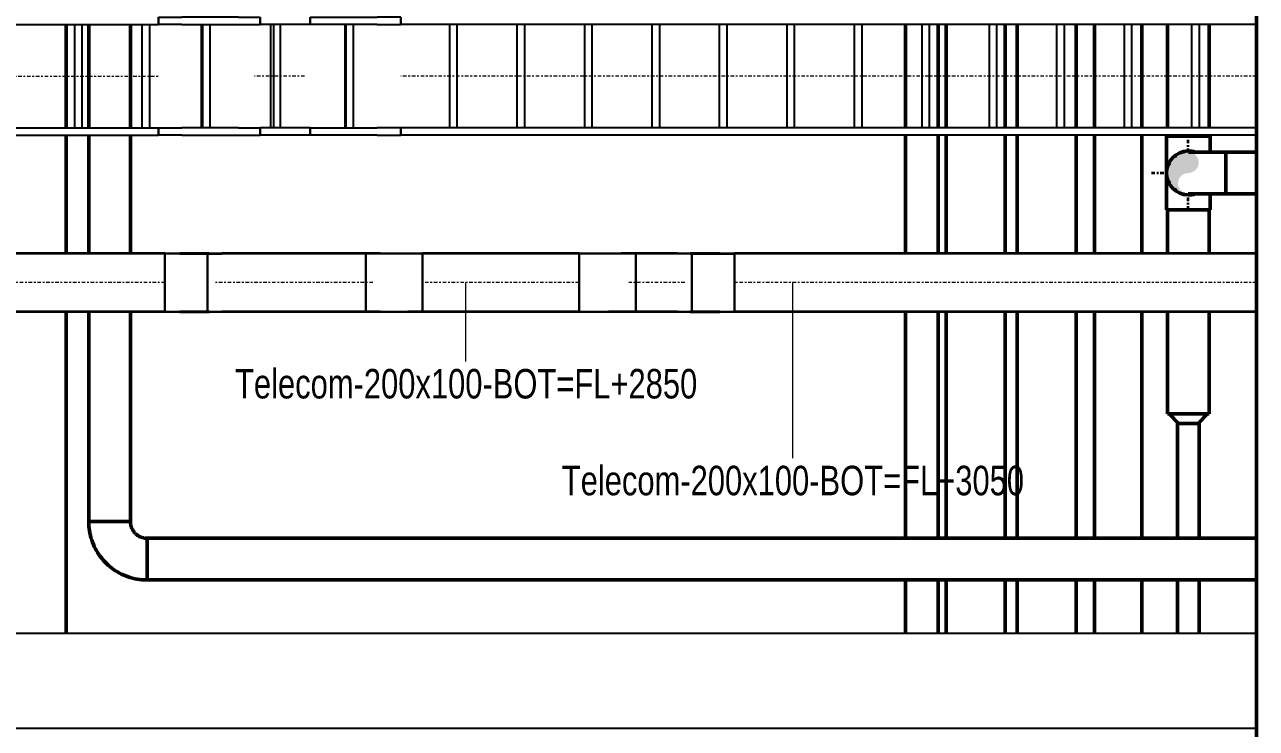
# Model space of a CAD drawing. Header units: millimetres. Extents: x -108050 to 96605, y 58136 to 140997.
# Drawn here: x -93183 to -89009, y 95229 to 97613 of the extents above; entities that cross this region are included whole.
import ezdxf

# ---------------------------------------------------------------- set-up
doc = ezdxf.new("R2010")
doc.units = ezdxf.units.MM
doc.linetypes.add('Center', pattern=[29.999999, 12, -6, 6, -6])
for name, color, linetype, lineweight in [('E-CABL-TRAY', 211, 'Continuous', 25), ('E-CABL-TRAY-CNTR', 211, 'Center', 18), ('E-CABL-TRAY-IDEN', 211, 'Continuous', 9), ('M-HVAC-DUCT', 70, 'Continuous', 50), ('P-PIPE', 3, 'Continuous', 50), ('P-PIPE-CNTR', 3, 'Center', 35)]:
    doc.layers.add(name, color=color, linetype=linetype, lineweight=lineweight)
doc.styles.add('Arial_2', font='arial.ttf', dxfattribs={"width": 0.75, "height": 100})

# ---------------------------------------------------------------- blocks, each defined once
blk = doc.blocks.new('PG_Busway_ThanhThang - 1250A-1999621-HẦM')
at = {"layer": 'E-CABL-TRAY'}
for p, q in [((-95234.7, 95551.9), (-89009.2, 95551.9)), ((-89009.2, 95228.9), (-95234.7, 95228.9))]:
    blk.add_line(p, q, dxfattribs=at)
blk = doc.blocks.new('M_Elbow - Welded - Generic - Standard-2092714-HẦM')
at = {"layer": 'P-PIPE'}
for p, q in [((-68.2, 127), (-70.7, 127)), ((-61.2, 127), (-68.2, 127)), ((-50, 127), (-61.2, 127)), ((-35.3, 127), (-50, 127)), ((-18.3, 127), (-35.3, 127)), ((18.3, 127), (-18.3, 127)), ((35.3, 127), (18.3, 127)), ((50, 127), (35.3, 127)), ((61.2, 127), (50, 127)), ((68.2, 127), (61.2, 127)), ((70.6, 127), (68.2, 127)), ((-127, 70.6), (-127, 68.2)), ((-127, 68.2), (-127, 61.2)), ((-127, 61.2), (-127, 50)), ((-127, 50), (-127, 35.3)), ((-127, 35.3), (-127, 18.3)), ((-127, 18.3), (-127, -18.3)), ((-127, -18.3), (-127, -35.3)), ((-127, -35.3), (-127, -50)), ((-127, -50), (-127, -61.2)), ((-127, -61.2), (-127, -68.2)), ((-127, -68.2), (-127, -70.7))]:
    blk.add_line(p, q, dxfattribs=at)
at = {"layer": 'P-PIPE', "flags": 128}
for points in [[(-70.7, 127), (-70.7, 124.7), (-70.8, 122.5), (-71.1, 120.3), (-71.4, 118), (-71.8, 115.8), (-72.3, 113.6), (-72.8, 111.4), (-73.5, 109.3), (-74.3, 107.1), (-75.1, 105.1), (-76, 103), (-77, 101), (-78.1, 99), (-79.3, 97.1), (-80.5, 95.2), (-81.8, 93.3), (-83.2, 91.6), (-84.6, 89.8), (-86.2, 88.2), (-87.7, 86.6), (-89.4, 85), (-91.1, 83.6), (-92.9, 82.2), (-94.7, 80.8), (-96.6, 79.6), (-98.5, 78.4), (-100.4, 77.3), (-102.4, 76.3), (-104.5, 75.3), (-106.6, 74.5), (-108.7, 73.7), (-110.8, 73), (-113, 72.4), (-115.2, 71.9), (-117.4, 71.5), (-119.7, 71.1), (-121.9, 70.9), (-124.1, 70.7), (-126.4, 70.7), (-127, 70.6)], [(-127, -70.7), (-119.1, -70.5), (-111.2, -70), (-103.3, -69.2), (-95.5, -68.1), (-87.7, -66.7), (-80, -65), (-72.4, -63), (-64.8, -60.6), (-57.4, -58), (-50, -55), (-42.8, -51.8), (-35.7, -48.3), (-28.8, -44.5), (-22, -40.5), (-15.4, -36.1), (-9, -31.5), (-2.7, -26.7), (3.3, -21.6), (9.2, -16.3), (14.8, -10.7), (20.2, -4.9), (25.3, 1.1), (30.3, 7.3), (34.9, 13.6), (39.3, 20.2), (43.5, 26.9), (47.3, 33.8), (50.9, 40.9), (54.2, 48.1), (57.2, 55.4), (59.9, 62.8), (62.4, 70.3), (64.5, 77.9), (66.3, 85.6), (67.8, 93.4), (69, 101.2), (69.8, 109.1), (70.4, 117), (70.6, 124.9), (70.6, 127)]]:
    blk.add_lwpolyline(points, dxfattribs=at)
blk = doc.blocks.new('E_Channel Vertical Outside Bend_std_ - Standard-2127856-HẦM')
at = {"layer": 'E-CABL-TRAY'}
for p, q in [((-90971, 96836.5), (-90971, 96839)), ((-90971, 96839), (-90927.7, 96839)), ((-90827.7, 96839), (-90927.7, 96839)), ((-90827.7, 96839), (-90777.7, 96839)), ((-90777.7, 96839), (-90777.7, 96836.5)), ((-90927.7, 96836.5), (-90971, 96836.5)), ((-90927.7, 96836.5), (-90827.7, 96836.5)), ((-90922.2, 96641.6), (-90922.2, 96836.5)), ((-90827.7, 96836.5), (-90777.7, 96836.5)), ((-90777.7, 96836.5), (-90777.7, 96641.6)), ((-90971, 96639), (-90971, 96641.6)), ((-90971, 96641.6), (-90927.7, 96641.6)), ((-90927.7, 96639), (-90971, 96639)), ((-90827.7, 96641.6), (-90927.7, 96641.6)), ((-90927.7, 96639), (-90827.7, 96639)), ((-90827.7, 96641.6), (-90777.7, 96641.6)), ((-90777.7, 96639), (-90827.7, 96639)), ((-90777.7, 96641.6), (-90777.7, 96639))]:
    blk.add_line(p, q, dxfattribs=at)
blk = doc.blocks.new('E_Channel Vertical Inside Bend_std_ - Standard-2127860-HẦM')
at = {"layer": 'E-CABL-TRAY'}
for p, q in [((-91304.5, 96836.5), (-91304.5, 96839)), ((-91304.5, 96839), (-91254.5, 96839)), ((-91254.5, 96839), (-91204.5, 96839)), ((-91204.5, 96839), (-91161.2, 96839)), ((-91161.2, 96839), (-91161.2, 96836.5)), ((-91304.5, 96641.6), (-91304.5, 96836.5)), ((-91254.5, 96836.5), (-91304.5, 96836.5)), ((-91204.5, 96836.5), (-91254.5, 96836.5)), ((-91161.2, 96836.5), (-91204.5, 96836.5)), ((-91112.4, 96836.5), (-91112.4, 96641.6)), ((-91304.5, 96639), (-91304.5, 96641.6)), ((-91304.5, 96641.6), (-91254.5, 96641.6)), ((-91254.5, 96639), (-91304.5, 96639)), ((-91254.5, 96641.6), (-91204.5, 96641.6)), ((-91204.5, 96639), (-91254.5, 96639)), ((-91161.2, 96641.6), (-91204.5, 96641.6)), ((-91161.2, 96639), (-91204.5, 96639)), ((-91161.2, 96641.6), (-91161.2, 96639))]:
    blk.add_line(p, q, dxfattribs=at)
blk = doc.blocks.new('E_Channel Vertical Inside Bend_std_ - Standard-V277-HẦM')
at = {"layer": 'E-CABL-TRAY'}
for p, q in [((-91977.9, 96836.5), (-91977.9, 96839)), ((-91977.9, 96839), (-91934.6, 96839)), ((-91934.6, 96839), (-91884.6, 96839)), ((-91884.6, 96839), (-91834.6, 96839)), ((-91834.6, 96839), (-91834.6, 96836.5)), ((-92026.6, 96641.6), (-92026.6, 96836.5)), ((-91934.6, 96836.5), (-91977.9, 96836.5)), ((-91884.6, 96836.5), (-91934.6, 96836.5)), ((-91834.6, 96836.5), (-91884.6, 96836.5)), ((-91834.6, 96836.5), (-91834.6, 96641.6)), ((-91977.9, 96639), (-91977.9, 96641.6)), ((-91977.9, 96641.6), (-91934.6, 96641.6)), ((-91934.6, 96639), (-91977.9, 96639)), ((-91934.6, 96641.6), (-91884.6, 96641.6)), ((-91884.6, 96639), (-91934.6, 96639)), ((-91834.6, 96641.6), (-91884.6, 96641.6)), ((-91834.6, 96639), (-91884.6, 96639)), ((-91834.6, 96641.6), (-91834.6, 96639))]:
    blk.add_line(p, q, dxfattribs=at)
blk = doc.blocks.new('E_Channel Vertical Outside Bend_std_ - Standard-V278-HẦM')
at = {"layer": 'E-CABL-TRAY'}
for p, q in [((-92707.8, 96836.5), (-92707.8, 96839)), ((-92707.8, 96839), (-92657.8, 96839)), ((-92557.8, 96839), (-92657.8, 96839)), ((-92557.8, 96839), (-92514.5, 96839)), ((-92514.5, 96839), (-92514.5, 96836.5)), ((-92707.8, 96641.6), (-92707.8, 96836.5)), ((-92657.8, 96836.5), (-92707.8, 96836.5)), ((-92657.8, 96836.5), (-92557.8, 96836.5)), ((-92563.2, 96836.5), (-92563.2, 96641.6)), ((-92557.8, 96836.5), (-92514.5, 96836.5)), ((-92707.8, 96639), (-92707.8, 96641.6)), ((-92707.8, 96641.6), (-92657.8, 96641.6)), ((-92657.8, 96639), (-92707.8, 96639)), ((-92557.8, 96641.6), (-92657.8, 96641.6)), ((-92657.8, 96639), (-92557.8, 96639)), ((-92557.8, 96641.6), (-92514.5, 96641.6)), ((-92514.5, 96639), (-92557.8, 96639)), ((-92514.5, 96641.6), (-92514.5, 96639))]:
    blk.add_line(p, q, dxfattribs=at)
blk = doc.blocks.new('M_Elbow - Welded - Generic - Standard-V259-HẦM')
at = {"layer": 'P-PIPE'}
for p, q in [((-34680.1, 94894.3), (-34680.1, 94896.7)), ((-34680.1, 94887.2), (-34680.1, 94894.3)), ((-34680.1, 94876), (-34680.1, 94887.2)), ((-34680.1, 94861.4), (-34680.1, 94876)), ((-34680.1, 94844.3), (-34680.1, 94861.4)), ((-34680.1, 94826), (-34680.1, 94844.3)), ((-34680.1, 94807.7), (-34680.1, 94826)), ((-34680.1, 94790.7), (-34680.1, 94807.7)), ((-34680.1, 94776.1), (-34680.1, 94790.7)), ((-34680.1, 94764.8), (-34680.1, 94776.1)), ((-34680.1, 94757.8), (-34680.1, 94764.8)), ((-34680.1, 94755.4), (-34680.1, 94757.8))]:
    blk.add_line(p, q, dxfattribs=at)
at = {"layer": 'P-PIPE', "flags": 128}
for points in [[(-34680.1, 94896.7), (-34685.2, 94896.7), (-34690.2, 94896.7), (-34695.3, 94896.7), (-34700.3, 94896.7), (-34705.3, 94896.7), (-34710.3, 94896.7), (-34715.2, 94896.7), (-34720, 94896.7), (-34724.8, 94896.7), (-34729.6, 94896.7), (-34734.2, 94896.7), (-34738.7, 94896.7), (-34743.2, 94896.7), (-34747.6, 94896.7), (-34751.8, 94896.7), (-34755.9, 94896.7), (-34760, 94896.7), (-34763.8, 94896.7), (-34767.6, 94896.7), (-34771.2, 94896.7), (-34774.7, 94896.7), (-34778, 94896.7), (-34781.1, 94896.7), (-34784.1, 94896.7), (-34787, 94896.7), (-34789.6, 94896.7), (-34792.1, 94896.7), (-34794.4, 94896.7), (-34796.5, 94896.7), (-34798.5, 94896.7), (-34800.2, 94896.7), (-34801.8, 94896.7), (-34803.1, 94896.7), (-34804.3, 94896.7), (-34805.3, 94896.7), (-34806, 94896.7)], [(-34807.1, 94755.4), (-34807, 94755.4), (-34806.7, 94755.4), (-34806.2, 94755.4), (-34805.5, 94755.4), (-34804.6, 94755.4), (-34803.5, 94755.4), (-34802.2, 94755.4), (-34800.7, 94755.4), (-34799, 94755.4), (-34797.1, 94755.4), (-34795, 94755.4), (-34792.7, 94755.4), (-34790.3, 94755.4), (-34787.7, 94755.4), (-34784.9, 94755.4), (-34782, 94755.4), (-34778.9, 94755.4), (-34775.6, 94755.4), (-34772.2, 94755.4), (-34768.6, 94755.4), (-34764.9, 94755.4), (-34761, 94755.4), (-34757, 94755.4), (-34752.9, 94755.4), (-34748.7, 94755.4), (-34744.4, 94755.4), (-34740, 94755.4), (-34735.4, 94755.4), (-34730.8, 94755.4), (-34726.1, 94755.4), (-34721.3, 94755.4), (-34716.5, 94755.4), (-34711.6, 94755.4), (-34706.7, 94755.4), (-34701.7, 94755.4), (-34696.7, 94755.4), (-34691.6, 94755.4), (-34686.5, 94755.4), (-34681.5, 94755.4), (-34680.1, 94755.4)]]:
    blk.add_lwpolyline(points, dxfattribs=at)
blk = doc.blocks.new('E_Ladder Vertical Inside Bend - Standard-2140854-HẦM')
at = {"layer": 'E-CABL-TRAY'}
for p, q in [((-92215.2, 97613.1), (-92215.2, 97638.5)), ((-92215.2, 97638.5), (-92141.3, 97638.5)), ((-92141.3, 97638.5), (-91988.3, 97638.5)), ((-91908.3, 97638.5), (-91988.3, 97638.5)), ((-91908.3, 97638.5), (-91908.3, 97613.1)), ((-92141.3, 97613.1), (-92215.2, 97613.1)), ((-91988.3, 97613.1), (-92141.3, 97613.1)), ((-92098.3, 97613.1), (-92098.3, 97263.9)), ((-92093.3, 97263.9), (-92093.3, 97613.1)), ((-92068.4, 97263.9), (-92068.4, 97613.1)), ((-91988.3, 97613.1), (-91908.3, 97613.1)), ((-92215.2, 97238.5), (-92215.2, 97263.9)), ((-92215.2, 97263.9), (-92141.3, 97263.9)), ((-92141.3, 97263.9), (-91988.3, 97263.9)), ((-91908.3, 97263.9), (-91988.3, 97263.9)), ((-91908.3, 97263.9), (-91908.3, 97238.5)), ((-92141.3, 97238.5), (-92215.2, 97238.5)), ((-91988.3, 97238.5), (-92141.3, 97238.5)), ((-91988.3, 97238.5), (-91908.3, 97238.5))]:
    blk.add_line(p, q, dxfattribs=at)
blk = doc.blocks.new('E_Ladder Vertical Outside Bend - Standard-2140857-HẦM')
at = {"layer": 'E-CABL-TRAY'}
for p, q in [((-92730.1, 97613.1), (-92730.1, 97638.5)), ((-92730.1, 97638.5), (-92650.1, 97638.5)), ((-92458.8, 97638.5), (-92650.1, 97638.5)), ((-92458.8, 97638.5), (-92384.9, 97638.5)), ((-92384.9, 97638.5), (-92384.9, 97613.1)), ((-92650.1, 97613.1), (-92730.1, 97613.1)), ((-92650.1, 97613.1), (-92458.8, 97613.1)), ((-92584.5, 97613.1), (-92584.5, 97263.9)), ((-92579.6, 97263.9), (-92579.6, 97613.1)), ((-92554.7, 97263.9), (-92554.7, 97613.1)), ((-92458.8, 97613.1), (-92384.9, 97613.1)), ((-92730.1, 97238.5), (-92730.1, 97263.9)), ((-92730.1, 97263.9), (-92650.1, 97263.9)), ((-92458.8, 97263.9), (-92650.1, 97263.9)), ((-92458.8, 97263.9), (-92384.9, 97263.9)), ((-92384.9, 97263.9), (-92384.9, 97238.5)), ((-92650.1, 97238.5), (-92730.1, 97238.5)), ((-92650.1, 97238.5), (-92458.8, 97238.5)), ((-92458.8, 97238.5), (-92384.9, 97238.5))]:
    blk.add_line(p, q, dxfattribs=at)

msp = doc.modelspace()

# ---------------------------------------------------------------- hatches: boundary and pattern name
at = {"layer": 'P-PIPE'}
msp.add_hatch(color=256, dxfattribs=at).paths.add_polyline_path([(-89248.9, 97041.1), (-89258.1, 97045.1), (-89264.8, 97050.3), (-89271.6, 97060.6), (-89273.9, 97066.1), (-89275.1, 97075.2), (-89272.5, 97087.7), (-89270.4, 97092.9), (-89264.8, 97100.2), (-89257.4, 97105.8), (-89248.9, 97109.4), (-89230.6, 97111.8), (-89222.1, 97115.3), (-89214.8, 97120.9), (-89209.2, 97128.2), (-89205.7, 97136.7), (-89204.7, 97147.5), (-89205.7, 97155), (-89209.2, 97163.5), (-89214.8, 97170.9), (-89222.1, 97176.5), (-89230.6, 97180), (-89239.8, 97181.2), (-89258.1, 97178.8), (-89275.1, 97171.7), (-89289.7, 97160.5), (-89301, 97145.9), (-89308, 97128.8), (-89310.4, 97110.6), (-89308, 97092.3), (-89301, 97075.2), (-89289.7, 97060.6), (-89275.1, 97049.4), (-89257.4, 97042.2)])

# ---------------------------------------------------------------- linework, layer by layer
at = {"layer": 'E-CABL-TRAY'}
for p, q in [((-92730.1, 97638.5), (-92730.1, 97613.1)), ((-92384.9, 97613.1), (-92384.9, 97638.5)), ((-92215.2, 97638.5), (-92215.2, 97613.1)), ((-91908.3, 97613.1), (-91908.3, 97638.5)), ((-95515.2, 97613.1), (-92730.1, 97613.1)), ((-93013.3, 97263.9), (-93013.3, 97613.1)), ((-92987.9, 97263.9), (-92987.9, 97613.1)), ((-92784.7, 97263.9), (-92784.7, 97613.1)), ((-92759.3, 97263.9), (-92759.3, 97613.1)), ((-92215.2, 97613.1), (-92384.9, 97613.1)), ((-92350.1, 97613.1), (-92350.1, 97263.9)), ((-92340.3, 97613.1), (-92340.3, 97263.9)), ((-92316.9, 97613.1), (-92316.9, 97263.9)), ((-89009.2, 97613.1), (-91908.3, 97613.1)), ((-91743.6, 97613.1), (-91743.6, 97263.9)), ((-91718.2, 97613.1), (-91718.2, 97263.9)), ((-91515, 97613.1), (-91515, 97263.9)), ((-91489.6, 97613.1), (-91489.6, 97263.9)), ((-91286.4, 97613.1), (-91286.4, 97263.9)), ((-91261, 97613.1), (-91261, 97263.9)), ((-91057.8, 97613.1), (-91057.8, 97263.9)), ((-91032.4, 97613.1), (-91032.4, 97263.9)), ((-90829.2, 97613.1), (-90829.2, 97263.9)), ((-90803.8, 97613.1), (-90803.8, 97263.9)), ((-90600.6, 97613.1), (-90600.6, 97263.9)), ((-90575.2, 97613.1), (-90575.2, 97263.9)), ((-90372, 97613.1), (-90372, 97263.9)), ((-90346.6, 97613.1), (-90346.6, 97263.9)), ((-90143.4, 97613.1), (-90143.4, 97263.9)), ((-90118, 97613.1), (-90118, 97263.9)), ((-89914.8, 97613.1), (-89914.8, 97263.9)), ((-89889.4, 97613.1), (-89889.4, 97263.9)), ((-89686.2, 97613.1), (-89686.2, 97263.9)), ((-89660.8, 97613.1), (-89660.8, 97263.9)), ((-89457.6, 97613.1), (-89457.6, 97263.9)), ((-89432.2, 97613.1), (-89432.2, 97263.9)), ((-89229, 97613.1), (-89229, 97263.9)), ((-89203.6, 97613.1), (-89203.6, 97263.9)), ((-95515.2, 97263.9), (-92730.1, 97263.9)), ((-92730.1, 97263.9), (-92730.1, 97238.5)), ((-92384.9, 97238.5), (-92384.9, 97263.9)), ((-92215.2, 97263.9), (-92384.9, 97263.9)), ((-92215.2, 97263.9), (-92215.2, 97238.5)), ((-91908.3, 97238.5), (-91908.3, 97263.9)), ((-89009.2, 97263.9), (-91908.3, 97263.9)), ((-95515.2, 97238.5), (-92730.1, 97238.5)), ((-92215.2, 97238.5), (-92384.9, 97238.5)), ((-89009.2, 97238.5), (-91908.3, 97238.5)), ((-92707.8, 96839), (-95888, 96839)), ((-92707.8, 96839), (-92707.8, 96639)), ((-92514.5, 96836.5), (-92514.5, 96839)), ((-91977.9, 96839), (-92514.5, 96839)), ((-91977.9, 96839), (-91977.9, 96836.5)), ((-91834.6, 96639), (-91834.6, 96839)), ((-91304.5, 96839), (-91834.6, 96839)), ((-91304.5, 96839), (-91304.5, 96639)), ((-91161.2, 96836.5), (-91161.2, 96839)), ((-90971, 96839), (-91161.2, 96839)), ((-90971, 96839), (-90971, 96836.5)), ((-90777.7, 96639), (-90777.7, 96839)), ((-89009.2, 96839), (-90777.7, 96839)), ((-92707.8, 96836.5), (-95888, 96836.5)), ((-92563.2, 96641.6), (-92563.2, 96836.5)), ((-91977.9, 96836.5), (-92514.5, 96836.5)), ((-92026.6, 96836.5), (-92026.6, 96641.6)), ((-91304.5, 96836.5), (-91834.6, 96836.5)), ((-90971, 96836.5), (-91161.2, 96836.5)), ((-91112.4, 96641.6), (-91112.4, 96836.5)), ((-90922.2, 96836.5), (-90922.2, 96641.6)), ((-89009.2, 96836.5), (-90777.7, 96836.5)), ((-92707.8, 96641.6), (-95888, 96641.6)), ((-92707.8, 96639), (-95888, 96639)), ((-92514.5, 96639), (-92514.5, 96641.6)), ((-91977.9, 96641.6), (-92514.5, 96641.6)), ((-91977.9, 96639), (-92514.5, 96639)), ((-91977.9, 96641.6), (-91977.9, 96639)), ((-91304.5, 96641.6), (-91834.6, 96641.6)), ((-91304.5, 96639), (-91834.6, 96639)), ((-91161.2, 96639), (-91161.2, 96641.6)), ((-90971, 96641.6), (-91161.2, 96641.6)), ((-90971, 96639), (-91161.2, 96639)), ((-90971, 96641.6), (-90971, 96639)), ((-89009.2, 96641.6), (-90777.7, 96641.6)), ((-89009.2, 96639), (-90777.7, 96639))]:
    msp.add_line(p, q, dxfattribs=at)
at = {"layer": 'E-CABL-TRAY-CNTR'}
for p, q in [((-95515.2, 97438.5), (-92730.1, 97438.5)), ((-92234.4, 97438.5), (-92404, 97438.5)), ((-89009.2, 97438.5), (-91908.3, 97438.5)), ((-92707.8, 96739), (-95888, 96739)), ((-92002.9, 96739), (-92539.5, 96739)), ((-91304.5, 96739), (-91834.6, 96739)), ((-90946, 96739), (-91136.2, 96739)), ((-89009.2, 96739), (-90777.7, 96739))]:
    msp.add_line(p, q, dxfattribs=at)
at = {"layer": 'E-CABL-TRAY-IDEN'}
for p, q in [((-91688.8, 96739), (-91688.8, 96472.3)), ((-90581.5, 96739), (-90581.5, 96144.2))]:
    msp.add_line(p, q, dxfattribs=at)
at = {"layer": 'M-HVAC-DUCT'}
msp.add_line((-89009.2, 104250.8), (-89009.2, 94803.6), dxfattribs=at)
at = {"layer": 'P-PIPE'}
for p, q in [((-93042, 97263.9), (-93042, 97613.1)), ((-92966.1, 97613.1), (-92966.1, 97263.9)), ((-92824.8, 97263.9), (-92824.8, 97613.1)), ((-90197.8, 97613.1), (-90197.8, 97263.9)), ((-90087.8, 97263.9), (-90087.8, 97613.1)), ((-90060.6, 97613.1), (-90060.6, 97263.9)), ((-89860.6, 97263.9), (-89860.6, 97613.1)), ((-89819.6, 97613.1), (-89819.6, 97263.9)), ((-89619.6, 97263.9), (-89619.6, 97613.1)), ((-89557.7, 97613.1), (-89557.7, 97263.9)), ((-89397.7, 97263.9), (-89397.7, 97613.1)), ((-89310.4, 97613.1), (-89310.4, 97263.9)), ((-89169.1, 97263.9), (-89169.1, 97613.1)), ((-93042, 96839), (-93042, 97238.5)), ((-92966.1, 97238.5), (-92966.1, 96839)), ((-92824.8, 96839), (-92824.8, 97238.5)), ((-90197.8, 97238.5), (-90197.8, 96839)), ((-90087.8, 96839), (-90087.8, 97238.5)), ((-90060.6, 97238.5), (-90060.6, 96839)), ((-89860.6, 96839), (-89860.6, 97238.5)), ((-89819.6, 97238.5), (-89819.6, 96839)), ((-89619.6, 96839), (-89619.6, 97238.5)), ((-89557.7, 97238.5), (-89557.7, 96839)), ((-89397.7, 96839), (-89397.7, 97238.5)), ((-89314.3, 97235.1), (-89314.3, 97230.1)), ((-89239.8, 97235.1), (-89314.3, 97235.1)), ((-89314.3, 97235.1), (-89314.3, 97230.1)), ((-89239.8, 97235.1), (-89314.3, 97235.1)), ((-89314.3, 97230.1), (-89314.3, 96991.1)), ((-89314.3, 97230.1), (-89314.3, 96991.1)), ((-89310.4, 97238.5), (-89310.4, 97235.1)), ((-89165.3, 97235.1), (-89239.8, 97235.1)), ((-89165.3, 97235.1), (-89239.8, 97235.1)), ((-89169.1, 97235.1), (-89169.1, 97238.5)), ((-89165.3, 97230.1), (-89165.3, 97235.1)), ((-89165.3, 97230.1), (-89165.3, 97235.1)), ((-89165.3, 97181.2), (-89165.3, 97230.1)), ((-89165.3, 97181.2), (-89165.3, 97230.1)), ((-89009.2, 97181.2), (-89112.8, 97181.2)), ((-89112.8, 97181.2), (-89112.8, 97039.9)), ((-89165.3, 96991.1), (-89165.3, 97040)), ((-89165.3, 96991.1), (-89165.3, 97040)), ((-89112.8, 97039.9), (-89009.2, 97039.9)), ((-89314.3, 96991.1), (-89314.3, 96986.1)), ((-89314.3, 96991.1), (-89314.3, 96986.1)), ((-89314.3, 96986.1), (-89239.8, 96986.1)), ((-89314.3, 96986.1), (-89239.8, 96986.1)), ((-89310.4, 96986.1), (-89310.4, 96839)), ((-89239.8, 96986.1), (-89165.3, 96986.1)), ((-89239.8, 96986.1), (-89165.3, 96986.1)), ((-89169.1, 96839), (-89169.1, 96986.1)), ((-89165.3, 96986.1), (-89165.3, 96991.1)), ((-89165.3, 96986.1), (-89165.3, 96991.1)), ((-93042, 95551.9), (-93042, 96639)), ((-92966.1, 96639), (-92966.1, 95929.3)), ((-92824.8, 95929.3), (-92824.8, 96639)), ((-90197.8, 96639), (-90197.8, 95872.9)), ((-90087.8, 95872.9), (-90087.8, 96639)), ((-90060.6, 96639), (-90060.6, 95872.9)), ((-89860.6, 95872.9), (-89860.6, 96639)), ((-89819.6, 96639), (-89819.6, 95872.9)), ((-89619.6, 95872.9), (-89619.6, 96639)), ((-89557.7, 96639), (-89557.7, 95872.9)), ((-89397.7, 95872.9), (-89397.7, 96639)), ((-89310.4, 96639), (-89310.4, 96294.2)), ((-89169.1, 96294.2), (-89169.1, 96639)), ((-89310.4, 96294.2), (-89169.1, 96294.2)), ((-89304.9, 96294.2), (-89273.1, 96261.7)), ((-89276.3, 96261.7), (-89276.3, 95872.9)), ((-89203.3, 96261.7), (-89276.3, 96261.7)), ((-89206.4, 96261.7), (-89174.7, 96294.2)), ((-89203.3, 95872.9), (-89203.3, 96261.7)), ((-92966.1, 95929.3), (-92824.8, 95929.3)), ((-89009.2, 95872.9), (-92768.4, 95872.9)), ((-92768.4, 95872.9), (-92768.4, 95731.6)), ((-92768.4, 95731.6), (-89009.2, 95731.6)), ((-90197.8, 95731.6), (-90197.8, 95551.9)), ((-90087.8, 95551.9), (-90087.8, 95731.6)), ((-90060.6, 95731.6), (-90060.6, 95551.9)), ((-89860.6, 95551.9), (-89860.6, 95731.6)), ((-89819.6, 95731.6), (-89819.6, 95551.9)), ((-89619.6, 95551.9), (-89619.6, 95731.6)), ((-89557.7, 95731.6), (-89557.7, 95551.9)), ((-89397.7, 95551.9), (-89397.7, 95731.6)), ((-89276.3, 95731.6), (-89276.3, 95551.9)), ((-89203.3, 95551.9), (-89203.3, 95731.6))]:
    msp.add_line(p, q, dxfattribs=at)
for start, end in [(90, 270), (90, 270), (72.2744, 90), (72.2744, 90), (270, 287.8946), (270, 287.8946)]:
    msp.add_arc((-89239.8, 97110.6), 74.5, start, end, dxfattribs=at)
at = {"layer": 'P-PIPE', "lineweight": 35}
for start, end in [(101.0036, 102.8571), (152.8285, 156.6941), (126.2008, 130.583), (203.3059, 207.1715), (229.417, 233.7992), (257.1429, 258.9166)]:
    msp.add_arc((-89239.8, 97110.6), 70.7, start, end, dxfattribs=at)
at = {"layer": 'P-PIPE-CNTR'}
for p, q in [((-89314.3, 97110.6), (-89314.3, 97235.1)), ((-89239.8, 97181.2), (-89239.8, 97235.6)), ((-89165.3, 97181.2), (-89165.3, 97235.1)), ((-89364.8, 97110.6), (-89310.4, 97110.6)), ((-89314.3, 97110.6), (-89314.3, 96986.1)), ((-89239.8, 96985.6), (-89239.8, 97040.6)), ((-89165.3, 97040), (-89165.3, 96986.1))]:
    msp.add_line(p, q, dxfattribs=at)

# ---------------------------------------------------------------- block references
at = {"layer": 'E-CABL-TRAY'}
for name in ['E_Ladder Vertical Outside Bend - Standard-2140857-HẦM', 'E_Ladder Vertical Inside Bend - Standard-2140854-HẦM', 'E_Channel Vertical Outside Bend_std_ - Standard-V278-HẦM', 'E_Channel Vertical Inside Bend_std_ - Standard-V277-HẦM', 'E_Channel Vertical Inside Bend_std_ - Standard-2127860-HẦM', 'E_Channel Vertical Outside Bend_std_ - Standard-2127856-HẦM', 'PG_Busway_ThanhThang - 1250A-1999621-HẦM']:
    msp.add_blockref(name, (0, 0), dxfattribs=at)
at = {"layer": 'P-PIPE'}
msp.add_blockref('M_Elbow - Welded - Generic - Standard-V259-HẦM', (-54432.7, 2284.5), dxfattribs=at)
at = {"layer": 'P-PIPE', "rotation": 270.0000000000002}
msp.add_blockref('M_Elbow - Welded - Generic - Standard-2092714-HẦM', (-92895.4, 95802.3), dxfattribs=at)

# ---------------------------------------------------------------- texts
at = {"layer": 'E-CABL-TRAY-IDEN', "char_height": 100, "width": 1887.974, "attachment_point": 1, "style": 'Arial_2'}
for s, insert in [('Telecom-200x100-BOT=FL+2850', (-92470.3, 96446.6)), ('Telecom-200x100-BOT=FL+3050', (-91363, 96118.6))]:
    msp.add_mtext(s, dxfattribs=dict(at, insert=insert))

doc.saveas('drawing.dxf')
